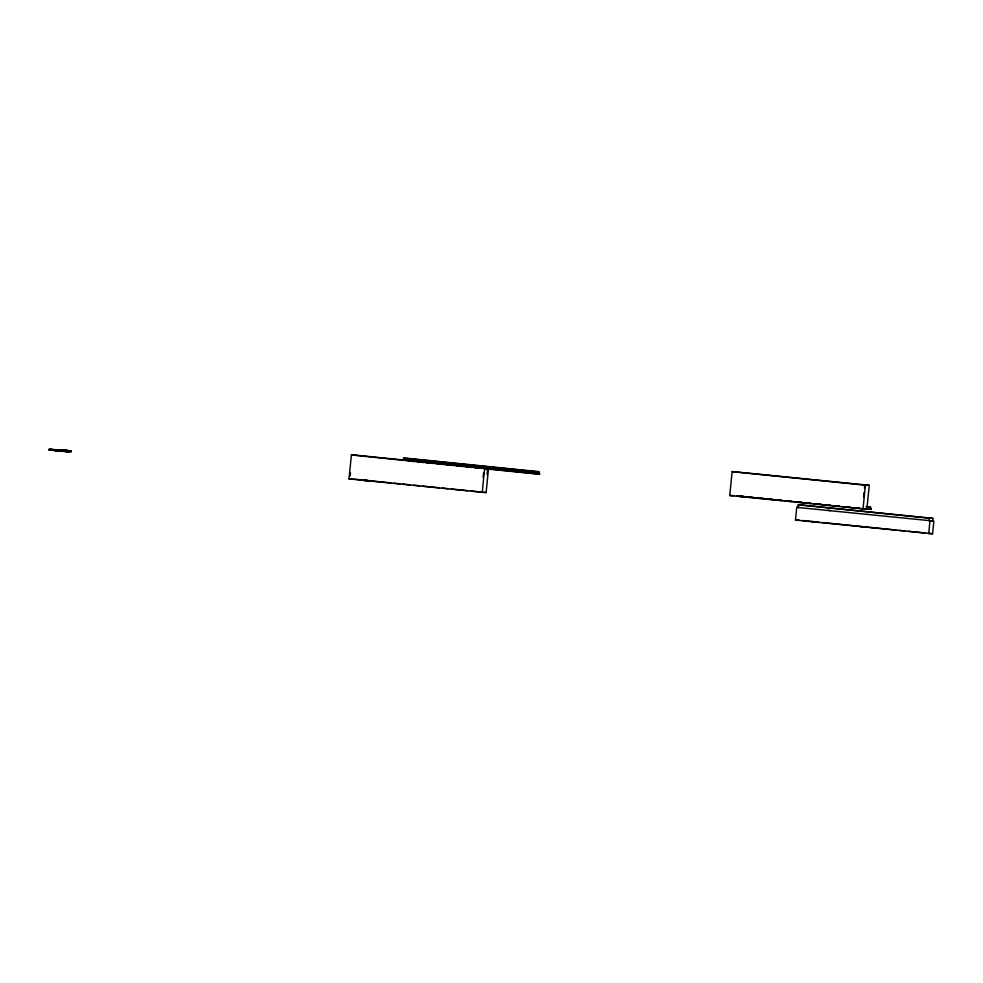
<?xml version="1.0" encoding="UTF-8"?>
<svg xmlns="http://www.w3.org/2000/svg" width="983" height="983" viewBox="0 0 983 983"><rect width="100%" height="100%" fill="white"/><g stroke="black" fill="none" stroke-linecap="round" stroke-linejoin="round"><path stroke-width="1.47" d="M49.15 449.981L49.211 449.231L51.165 449.28L68.822 451.086L68.736 451.836L49.15 449.981L68.736 451.836M58.304 449.735L58.255 450.484L69.314 451.615L71.255 451.676L71.329 450.927L58.304 449.735L71.329 450.927M51.091 450.03L51.165 449.28M60.196 450.546L60.27 449.796L58.255 450.484L71.255 451.676M66.795 451.775L66.881 451.025L68.822 451.086M69.314 451.615L69.388 450.865M484.017 468.498L488.514 468.682L486.118 492.594L349.002 478.893L351.398 454.982L355.883 455.166M350.169 475.981L350.464 472.995M402.44 460.327L402.514 459.577L535.747 473.167L535.674 473.917L485.713 468.817M403.46 459.663L403.62 458.176L407.208 458.275L538.831 471.693L538.684 473.192M483.12 477.455L483.575 472.97M482.235 492.483L484.631 468.559L351.398 454.982M487.052 474.58L487.642 468.596M538.831 471.693L535.231 471.594L535.084 473.081L539.63 473.278L539.556 474.027L535.674 473.917M729.755 495.53L732.151 471.607L869.267 485.307L866.871 509.231L729.755 495.53L733.637 495.641M796.734 507.363L933.85 521.064L932.584 533.769L795.468 520.068L796.734 507.363L799.326 507.449M797.95 507.474L798.208 504.857L802.816 505.09M863.578 497.091L864.032 492.606M864.475 488.121L864.77 485.123L869.267 485.307M863 509.12L865.384 485.197L732.151 471.607M867.399 509.243L867.473 508.494L871.356 508.616L871.282 509.366L867.399 509.243L842.652 506.761M870.545 507.031L870.397 508.53L866.797 508.42L866.957 506.921L870.545 507.031L866.011 506.564M928.702 533.658L929.967 520.953M801.723 504.967L932.904 518.336L932.634 520.953L929.119 520.855L929.377 518.238L798.208 504.857M733.011 471.693L736.636 471.803M349.002 478.893L352.885 479.016M928.284 518.102L932.904 518.336M795.468 520.068L799.351 520.191M860.567 526.618L861.993 526.667M872.314 527.822L873.74 527.859M55.699 449.821L62.359 450.484L55.675 449.833M55.626 450.57L58.587 450.828M62.273 451.246L59.299 450.976M805.298 502.792L805.876 502.817M362.481 480.036L361.314 479.95L362.1 480.06M743.984 496.734L742.067 496.587L743.504 496.759M801.563 502.362L799.363 502.178L801.292 502.411M66.34 451.271L61.61 450.755L63.932 451.037M361.879 480.097L359.581 479.901L362.088 480.196M470.931 464.861C461.629 464.05 480.884 465.831 471.521 465.008M814.538 521.838C804.733 520.965 825.056 522.858 815.165 521.985M745.151 496.931L748.776 497.263L746.552 496.993M743.504 496.82C734.018 495.936 752.511 497.828 744.377 496.906M362.96 480.282L366.217 480.564L362.752 480.183M364.066 480.183L368.023 480.626L365.799 480.355M403.62 458.176L535.231 471.594M488.158 468.031L492.692 468.498M355.268 455.092L510.791 471.09M513.814 471.398L519.872 472.024M522.907 472.331L539.556 474.027M408.498 460.941L414.556 461.568M417.578 461.875L423.636 462.489M426.659 462.796L432.717 463.411M437.263 463.878L443.321 464.492M446.343 464.799L452.401 465.426M456.948 465.881L463.005 466.507M466.028 466.814L472.086 467.429M475.108 467.736L481.166 468.35M739.56 495.924L744.094 496.39M748.641 496.857L753.187 497.324M759.245 497.939L763.779 498.393M768.325 498.86L772.859 499.327M777.406 499.794L781.952 500.249M788.01 500.875L792.544 501.33M797.09 501.797L801.636 502.264M807.682 502.878L810.717 503.185M816.775 503.8L821.309 504.267M825.855 504.734L830.402 505.188M836.459 505.815L839.482 506.122M845.54 506.736L850.086 507.203M854.62 507.658L859.167 508.125M865.224 508.739L871.282 509.366M736.672 495.948L782.603 500.605M785.122 500.888L791.696 501.527M794.203 501.821L811.38 503.529M813.887 503.824L840.146 506.466M827.87 510.263L830.893 510.57M802.374 520.499L819.036 522.194M822.058 522.501L896.25 530.07M899.273 530.378L905.331 530.992M908.353 531.299L925.015 533.007M928.038 533.314L932.584 533.769M354.396 479.163L361.965 479.937M365 480.245L390.743 482.874M393.765 483.181L399.823 483.796M402.846 484.103L410.415 484.877M413.45 485.184L419.508 485.799M422.53 486.118L439.192 487.814M442.215 488.121L448.273 488.735M451.295 489.043L467.957 490.738M470.98 491.058L486.118 492.594M49.211 449.231L66.881 451.025M65.443 451.111L66.217 451.197M62.285 451.234L55.601 450.57M61.683 450.005L67.938 450.644L61.683 450.005"/></g></svg>
